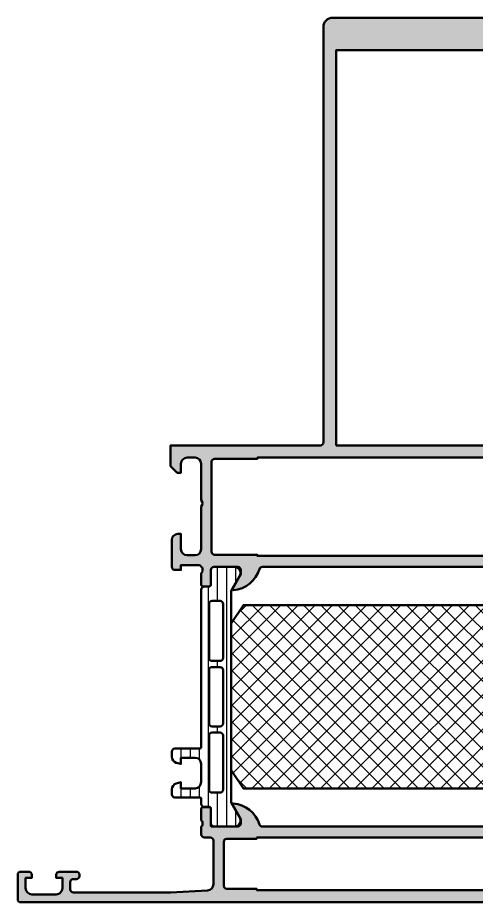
# Model space of a CAD drawing. Extents: x 0 to 150, y 0 to 145.
# Drawn here: x 0 to 75, y 0 to 144.8 of the extents above; entities that cross this region are included whole.
import ezdxf

# ---------------------------------------------------------------- set-up
doc = ezdxf.new("R2010")
doc.units = 0
for name, color, linetype, lineweight in [('0S-Alu contour', 7, 'Continuous', 50), ('0S-Alu hatch', 252, 'Continuous', 25), ('0S-Plastic contour', 254, 'Continuous', 50), ('0S-Plastic hatch', 253, 'Continuous', 25), ('0S-PT contour', 91, 'Continuous', 50), ('0S-PT hatch', 103, 'Continuous', 25)]:
    doc.layers.add(name, color=color, linetype=linetype, lineweight=lineweight)

# ---------------------------------------------------------------- blocks, each defined once
blk = doc.blocks.new('345260__BC682493_0F5B_4F40_884E_ADA8DBB202E9_')
at = {"layer": '0S-Alu hatch'}
h = blk.add_hatch(color=256, dxfattribs=at)
edge = h.paths.add_edge_path()
edge.add_arc((30.50000000000001, 11.09999656677247), 0.5000000000000054, 180, 270.0000000000004)
edge.add_line((30.50000000000001, 10.59999656677246), (31.5, 10.59999656677246))
edge.add_ellipse((31.5, 10.09999656677246), major_axis=(-0.5000000000000018, 0), ratio=1, start_angle=180, end_angle=270, ccw=False)
edge.add_line((32, 10.09999656677246), (32, 2.954661745363364))
edge.add_ellipse((30.99999999999999, 2.954661745363375), major_axis=(-1.00000000000001, 0), ratio=1, start_angle=93.36639926529409, end_angle=180, ccw=False)
edge.add_line((31.05872095220099, 1.956387309262446), (24.99999999999999, 1.599998474121093))
edge.add_line((24.99999999999999, 1.599998474121093), (9.100006103515621, 1.599998474121093))
edge.add_ellipse((9.100002404377799, 2.099994774983267), major_axis=(-0.4999963008758578, 0), ratio=1, start_angle=-0.00042389324170244436, end_angle=90.00042389310619, ccw=False)
edge.add_line((8.600006103515625, 2.099998474122271), (8.600006103515623, 3.300003051757808))
edge.add_ellipse((9.100008844383234, 3.300000310890201), major_axis=(-0.5000027408751234, 0), ratio=1, start_angle=270.00031407857114, end_angle=359.99968592151924, ccw=False)
edge.add_line((9.100006103515621, 3.800003051757812), (9.600006103515623, 3.800003051757812))
edge.add_arc((9.600024088759087, 4.299985066514348), 0.4999820150800172, 269.9979389687766, 360.0020610313332)
edge.add_line((10.10000610351562, 4.300003051758769), (10.10000610351562, 4.5))
edge.add_arc((9.600014835948446, 4.500008732432823), 0.4999912676434319, 359.9989993193744, 450.0010006805681)
edge.add_line((9.600006103515621, 4.999999999999999), (6.800003051757814, 5))
edge.add_arc((6.800017907888051, 4.49998514386976), 0.5000148563509379, 90.00170233654418, 179.9982976635549)
edge.add_line((6.300003051757811, 4.499999999999132), (6.300003051757812, 4))
edge.add_line((6.300003051757812, 4), (7.300003051757812, 4))
edge.add_line((7.300003051757812, 4), (7.300003051757811, 2.299999952316284))
edge.add_ellipse((6.3000168116401, 2.299986192527539), major_axis=(-0.9999862402123785, 0), ratio=1, start_angle=90.00008588221368, end_angle=180.0007883886573, ccw=False)
edge.add_line((6.300018310546873, 1.299999952316284), (2.300003051757813, 1.299999952316284))
edge.add_ellipse((2.300009098329627, 2.300005998888098), major_axis=(-1.000006046590094, 0), ratio=1, start_angle=0.0003464417364966721, end_angle=89.9996535590493, ccw=False)
edge.add_line((1.300003051757812, 2.299999952302569), (1.300003051757812, 3.999999999999998))
edge.add_line((1.300003051757812, 3.999999999999998), (2.300003051757812, 4))
edge.add_line((2.300003051757812, 4), (2.300003051757812, 4.5))
edge.add_arc((1.800011784190629, 4.500008732432816), 0.4999912676434399, 359.9989993193744, 450.0010006805672)
edge.add_line((1.800003051757812, 5), (0.5, 5))
edge.add_arc((0.4999963606433601, 4.50000363935664), 0.499996360656605, 89.99958295741324, 180.0004170428646)
edge.add_line((1e-16, 4.499999999997575), (0, 0.5))
edge.add_arc((0.4999963516133644, 0.4999963516133651), 0.4999963516266752, 179.9995819228153, 270.0004180773631)
edge.add_line((0.5, 7e-16), (149.5000305175781, 7e-16))
edge.add_arc((149.5000341659647, 0.499996351613355), 0.4999963516266727, 269.9995819226366, 360.0004180771847)
edge.add_line((150.0000305175781, 0.4999999999984332), (150.0000305175781, 4.5))
edge.add_arc((149.5000341569347, 4.500003639356634), 0.4999963606566104, 359.9995829571354, 450.0004170425861)
edge.add_line((149.5000305175781, 5), (148.2000122070312, 5))
edge.add_arc((148.200018734237, 4.500008731549657), 0.4999912684929343, 90.00074797574229, 180.0010005793681)
edge.add_line((147.7000274658203, 4.499999999999938), (147.7000274658203, 4))
edge.add_line((147.7000274658203, 4), (148.7000274658203, 4))
edge.add_line((148.7000274658203, 4), (148.7000274658203, 2.299999952316245))
edge.add_ellipse((147.7000214192486, 2.300005998888023), major_axis=(-1.000006046590021, 0), ratio=1, start_angle=90.0003464409449, end_angle=179.9996535603676, ccw=False)
edge.add_line((147.7000274658203, 1.299999952316284), (143.7000122070312, 1.299999952316284))
edge.add_ellipse((143.700013705938, 2.299986192527538), major_axis=(-0.9999862402123779, 0), ratio=1, start_angle=-0.0007883886572130905, end_angle=89.99991411778569, ccw=False)
edge.add_line((142.7000274658203, 2.299999952316054), (142.7000274658203, 4))
edge.add_line((142.7000274658203, 4), (143.7000274658203, 4))
edge.add_line((143.7000274658203, 4), (143.7000274658203, 4.5))
edge.add_arc((143.2000126096901, 4.499985143869764), 0.5000148563509335, 0.0017023368733013, 89.998297663456)
edge.add_line((143.2000274658203, 5), (140.4000091552734, 5))
edge.add_arc((140.4000156824792, 4.500008731549717), 0.4999912684929059, 90.00074797574553, 180.0010005793681)
edge.add_line((139.9000244140625, 4.499999999999999), (139.9000244140625, 4.30000305175788))
edge.add_arc((140.4000064288191, 4.299985066514418), 0.4999820150800869, 179.9979389686669, 270.0020610312099)
edge.add_line((140.4000244140624, 3.800003051757812), (140.9000244140625, 3.800003051757812))
edge.add_ellipse((140.9000216731949, 3.300000310890257), major_axis=(-0.5000027408750675, 0), ratio=1, start_angle=180.0003140784808, end_angle=269.99968592143193, ccw=False)
edge.add_line((141.4000244140625, 3.300003051757057), (141.4000244140625, 2.099998474121075))
edge.add_ellipse((140.9000281132003, 2.099994774983274), major_axis=(-0.499996300875877, 0), ratio=1, start_angle=89.9995761068891, end_angle=180.0004238932416, ccw=False)
edge.add_line((140.9000244140624, 1.599998474121093), (125.0000305175781, 1.599998474121093))
edge.add_line((125.0000305175781, 1.599998474121093), (118.9413095653771, 1.956387309262446))
edge.add_ellipse((119.0000305175781, 2.954661745363343), major_axis=(-0.9999999999999758, 0), ratio=1, start_angle=0, end_angle=86.6336007347079, ccw=False)
edge.add_line((118.0000305175781, 2.95466174536336), (118.0000305175781, 10.09999656677246))
edge.add_ellipse((118.5000305175781, 10.09999656677247), major_axis=(-0.5, 0), ratio=1, start_angle=270, end_angle=360, ccw=False)
edge.add_line((118.5000305175781, 10.59999656677246), (119.5000305175781, 10.59999656677246))
edge.add_arc((119.5000305175781, 11.09999656677248), 0.5000000000000228, 270.0000000000017, 360.5429916968597)
edge.add_line((120.0000080643975, 11.10473499230333), (120, 12.40000000000004))
edge.add_ellipse((120.078836446543, 12.66752059199314), major_axis=(-0.2788950563274194, 0), ratio=1, start_angle=-1.1645893741015811, end_angle=73.58012358050547, ccw=False)
edge.add_line((119.799999, 12.67318899999154), (119.799999, 13.12678299999152))
edge.add_ellipse((120.0788670956432, 13.13244365946855), major_axis=(-0.2789255417372139, 0), ratio=1, start_angle=-73.57540544464439, end_angle=1.1628700728812191, ccw=False)
edge.add_line((120, 13.39998699999155), (120, 15.27999800000004))
edge.add_arc((119.7, 15.27999800000002), 0.3000000000000327, 0, 90.00000000000273)
edge.add_line((119.7, 15.57999800000005), (118.7200256809572, 15.57999800000006))
edge.add_arc((118.7200256809572, 15.27999800000007), 0.2999999999999829, 90, 180)
edge.add_line((118.4200256809572, 15.27999800000007), (118.4200256809572, 12.52000000000006))
edge.add_ellipse((118.3000256809572, 12.52000000000005), major_axis=(-0.1200000000000472, 0), ratio=1, start_angle=89.99999999998653, end_angle=180, ccw=False)
edge.add_line((118.3000256809572, 12.4), (114, 12.4))
edge.add_ellipse((114, 12.89999999999999), major_axis=(-0.4999999999999894, 0), ratio=1, start_angle=0, end_angle=90, ccw=False)
edge.add_line((113.5, 12.89999999999999), (113.5, 13.59999999999997))
edge.add_line((113.5, 13.59999999999997), (114.8814954576224, 15.99282032302754))
edge.add_arc((114.7618802153517, 16.0618802153517), 0.1381197846483082, 329.9999999999947, 455.6225775507889)
edge.add_arc((115.2382232411737, 11.22339113815209), 5.000000000000108, 95.62257755079219, 162.2515836439287)
edge.add_ellipse((109.9999999999999, 12.89999999999991), major_axis=(-0.499999999999919, 0), ratio=1, start_angle=90.00000000001143, end_angle=162.2515836439399, ccw=False)
edge.add_line((110, 12.4), (40.00000000000001, 12.4))
edge.add_ellipse((40.00000000000002, 12.89999999999998), major_axis=(-0.4999999999999787, 0), ratio=1, start_angle=17.74841635607021, end_angle=89.9999999999992, ccw=False)
edge.add_arc((34.76177675882622, 11.22339113815215), 5.000000000000032, 17.74841635607026, 84.37742244920673)
edge.add_arc((35.23811978464829, 16.0618802153517), 0.1381197846482903, 84.37742244920443, 210.0000000000005)
edge.add_line((35.11850454237764, 15.99282032302756), (36.50000000000002, 13.59999999999998))
edge.add_line((36.50000000000002, 13.59999999999998), (36.5, 12.89999999999999))
edge.add_ellipse((36.00000000000001, 12.89999999999998), major_axis=(-0.4999999999999858, 0), ratio=1, start_angle=89.9999999999983, end_angle=180, ccw=False)
edge.add_line((36, 12.4), (31.69997431904277, 12.4))
edge.add_ellipse((31.69997431904278, 12.52), major_axis=(-0.1200000000000027, 0), ratio=1, start_angle=0, end_angle=89.9999999999967, ccw=False)
edge.add_line((31.57997431904278, 12.52), (31.57997431904279, 15.27999799999999))
edge.add_arc((31.27997431904278, 15.27999799999999), 0.300000000000006, 0, 90.00000000000067)
edge.add_line((31.27997431904278, 15.57999799999999), (30.3, 15.579998))
edge.add_arc((30.3, 15.27999799999999), 0.3000000000000043, 90, 180)
edge.add_line((30, 15.27999799999999), (30, 13.39998699999148))
edge.add_ellipse((29.92113290435683, 13.13244365946854), major_axis=(-0.2789255417371494, 0), ratio=1, start_angle=178.8371299271117, end_angle=253.575405444645, ccw=False)
edge.add_line((30.20000099999999, 13.12678299999147), (30.20000099999999, 12.67318899999147))
edge.add_ellipse((29.92116355345696, 12.6675205919931), major_axis=(-0.2788950563274236, 0), ratio=1, start_angle=106.4198764194928, end_angle=181.1645893740976, ccw=False)
edge.add_line((30, 12.39999999999999), (30, 11.09999656677247))
edge = h.paths.add_edge_path()
edge.add_line((33.70003128051757, 2.699993848800659), (33.70003128051757, 9.899996757507324))
edge.add_ellipse((34.20003128051757, 9.899996757507324), major_axis=(-0.5, 0), ratio=1, start_angle=270, end_angle=360, ccw=False)
edge.add_line((34.20003128051757, 10.39999675750732), (39.10003280639647, 10.39999675750732))
edge.add_line((39.10003280639647, 10.39999675750732), (39.10003280639647, 10.59999370574951))
edge.add_line((39.10003280639647, 10.59999370574951), (110.8999938964843, 10.59999370574951))
edge.add_line((110.8999938964843, 10.59999370574951), (110.8999938964843, 10.39999675750732))
edge.add_line((110.8999938964843, 10.39999675750732), (115.7999954223632, 10.39999675750732))
edge.add_ellipse((115.7999954223632, 9.899996757507335), major_axis=(-0.4999999999999858, 0), ratio=1, start_angle=180, end_angle=270, ccw=False)
edge.add_line((116.2999954223632, 9.899996757507335), (116.2999954223633, 2.699993848800673))
edge.add_ellipse((115.7999954223632, 2.699993848800673), major_axis=(-0.5000000000000142, 0), ratio=1, start_angle=90, end_angle=180, ccw=False)
edge.add_line((115.7999954223632, 2.199993848800659), (110.8999938964843, 2.199993848800659))
edge.add_line((110.8999938964843, 2.199993848800659), (110.8999938964843, 1.99999701976776))
edge.add_line((110.8999938964843, 1.99999701976776), (39.10003280639648, 1.99999701976776))
edge.add_line((39.10003280639648, 1.99999701976776), (39.10003280639648, 2.199993848800659))
edge.add_line((39.10003280639648, 2.199993848800659), (34.20003128051757, 2.199993848800659))
edge.add_ellipse((34.20003128051757, 2.699993848800659), major_axis=(-0.5, 0), ratio=1, start_angle=0, end_angle=90, ccw=False)
at = {"layer": '0S-Alu contour', "color": 7}
for points in [[(35.11850454237764, 15.99282032302756), (36.50000000000002, 13.59999999999998), (36.5, 12.89999999999999)], [(113.5, 12.89999999999999), (113.5, 13.59999999999997), (114.8814954576224, 15.99282032302754)], [(30, 15.27999799999999), (30, 13.39998699999148)], [(31.27997431904278, 15.57999799999999), (30.3, 15.579998)], [(31.57997431904278, 12.52), (31.57997431904279, 15.27999799999999)], [(118.4200256809572, 15.27999800000007), (118.4200256809572, 12.52000000000006)], [(119.7, 15.57999800000005), (118.7200256809572, 15.57999800000006)], [(120, 13.39998699999155), (120, 15.27999800000004)], [(30.20000099999999, 13.12678299999147), (30.20000099999999, 12.67318899999147)], [(119.799999, 12.67318899999154), (119.799999, 13.12678299999152)], [(30, 12.39999999999999), (30, 11.09999656677247)], [(36, 12.4), (31.69997431904277, 12.4)], [(110, 12.4), (40.00000000000001, 12.4)], [(118.3000256809572, 12.4), (114, 12.4)], [(120.0000080643975, 11.10473499230333), (120, 12.40000000000004)], [(30.50000000000001, 10.59999656677246), (31.5, 10.59999656677246)], [(34.20003128051757, 10.39999675750732), (39.10003280639647, 10.39999675750732), (39.10003280639647, 10.59999370574951), (110.8999938964843, 10.59999370574951), (110.8999938964843, 10.39999675750732), (115.7999954223632, 10.39999675750732)], [(118.5000305175781, 10.59999656677246), (119.5000305175781, 10.59999656677246)], [(32, 10.09999656677246), (32, 2.954661745363364)], [(33.70003128051757, 2.699993848800659), (33.70003128051757, 9.899996757507324)], [(116.2999954223632, 9.899996757507335), (116.2999954223633, 2.699993848800673)], [(118.0000305175781, 2.95466174536336), (118.0000305175781, 10.09999656677246)], [(1e-16, 4.499999999997575), (0, 0.5)], [(1.800003051757812, 5), (0.5, 5)], [(1.300003051757812, 2.299999952302569), (1.300003051757812, 3.999999999999998), (2.300003051757812, 4), (2.300003051757812, 4.5)], [(6.300003051757811, 4.499999999999132), (6.300003051757812, 4), (7.300003051757812, 4), (7.300003051757811, 2.299999952316284)], [(9.600006103515621, 4.999999999999999), (6.800003051757814, 5)], [(10.10000610351562, 4.300003051758769), (10.10000610351562, 4.5)], [(139.9000244140625, 4.499999999999999), (139.9000244140625, 4.30000305175788)], [(143.2000274658203, 5), (140.4000091552734, 5)], [(142.7000274658203, 2.299999952316054), (142.7000274658203, 4), (143.7000274658203, 4), (143.7000274658203, 4.5)], [(147.7000274658203, 4.499999999999938), (147.7000274658203, 4), (148.7000274658203, 4), (148.7000274658203, 2.299999952316245)], [(149.5000305175781, 5), (148.2000122070312, 5)], [(150.0000305175781, 0.4999999999984332), (150.0000305175781, 4.5)], [(8.600006103515625, 2.099998474122271), (8.600006103515623, 3.300003051757808)], [(9.100006103515621, 3.800003051757812), (9.600006103515623, 3.800003051757812)], [(140.4000244140624, 3.800003051757812), (140.9000244140625, 3.800003051757812)], [(141.4000244140625, 3.300003051757057), (141.4000244140625, 2.099998474121075)], [(31.05872095220099, 1.956387309262446), (24.99999999999999, 1.599998474121093), (9.100006103515621, 1.599998474121093)], [(115.7999954223632, 2.199993848800659), (110.8999938964843, 2.199993848800659), (110.8999938964843, 1.99999701976776), (39.10003280639648, 1.99999701976776), (39.10003280639648, 2.199993848800659), (34.20003128051757, 2.199993848800659)], [(140.9000244140624, 1.599998474121093), (125.0000305175781, 1.599998474121093), (118.9413095653771, 1.956387309262446)], [(0.5, 7e-16), (149.5000305175781, 7e-16)], [(6.300018310546873, 1.299999952316284), (2.300003051757813, 1.299999952316284)], [(147.7000274658203, 1.299999952316284), (143.7000122070312, 1.299999952316284)]]:
    blk.add_lwpolyline(points, dxfattribs=at)
for centre, radius, start, end in [((35.23811978464829, 16.0618802153517), 0.1381197846482903, 84.37742244920443, 210.0000000000005), ((34.76177675882622, 11.22339113815215), 5.000000000000032, 17.74841635607026, 84.37742244920673), ((115.2382232411737, 11.22339113815209), 5.000000000000108, 95.62257755079219, 162.2515836439287), ((114.7618802153517, 16.0618802153517), 0.1381197846483082, 329.9999999999947, 95.62257755078898), ((30.3, 15.27999799999999), 0.3000000000000043, 90, 180), ((31.27997431904278, 15.27999799999999), 0.300000000000006, 0, 90.00000000000067), ((118.7200256809572, 15.27999800000007), 0.2999999999999829, 90, 180), ((119.7, 15.27999800000002), 0.3000000000000327, 0, 90.00000000000273), ((30.50000000000001, 11.09999656677247), 0.5000000000000054, 180, 270.0000000000004), ((119.5000305175781, 11.09999656677248), 0.5000000000000228, 270.0000000000017, 0.5429916968597347), ((0.4999963606433601, 4.50000363935664), 0.499996360656605, 89.99958295741324, 180.0004170428646), ((1.800011784190629, 4.500008732432816), 0.4999912676434399, 359.9989993193744, 90.00100068056722), ((6.800017907888051, 4.49998514386976), 0.5000148563509379, 90.00170233654418, 179.9982976635549), ((9.600014835948446, 4.500008732432823), 0.4999912676434319, 359.9989993193744, 90.00100068056815), ((140.4000156824792, 4.500008731549717), 0.4999912684929059, 90.00074797574553, 180.0010005793681), ((143.2000126096901, 4.499985143869764), 0.5000148563509335, 0.0017023368733013, 89.998297663456), ((148.200018734237, 4.500008731549657), 0.4999912684929343, 90.00074797574229, 180.0010005793681), ((149.5000341569347, 4.500003639356634), 0.4999963606566104, 359.9995829571354, 90.00041704258616), ((9.600024088759087, 4.299985066514348), 0.4999820150800172, 269.9979389687766, 0.0020610313331161), ((140.4000064288191, 4.299985066514418), 0.4999820150800869, 179.9979389686669, 270.0020610312099), ((0.4999963516133644, 0.4999963516133651), 0.4999963516266752, 179.9995819228153, 270.0004180773631), ((149.5000341659647, 0.499996351613355), 0.4999963516266727, 269.9995819226366, 0.0004180771846535)]:
    blk.add_arc(centre, radius, start, end, dxfattribs=at)
at = {"layer": '0S-Alu contour', "color": 7, "extrusion": (0, 0, -1)}
for centre, radius, start, end in [((-29.92113290435683, 13.13244365946854), 0.2789255417371494, 106.424594555355, 181.1628700728884), ((-120.0788670956432, 13.13244365946855), 0.2789255417372139, 358.8371299271188, 73.57540544464445), ((-29.92116355345696, 12.6675205919931), 0.2788950563274236, 178.8354106259024, 253.5801235805072), ((-31.69997431904278, 12.52), 0.1200000000000028, 270.0000000000033, 0), ((-36.00000000000001, 12.89999999999998), 0.4999999999999858, 180, 270.0000000000017), ((-40.00000000000002, 12.89999999999998), 0.4999999999999787, 270.0000000000008, 342.2515836439298), ((-109.9999999999999, 12.89999999999991), 0.499999999999919, 197.7484163560602, 269.9999999999886), ((-114, 12.89999999999999), 0.4999999999999894, 270, 0), ((-118.3000256809572, 12.52000000000005), 0.1200000000000472, 180, 270.0000000000135), ((-120.078836446543, 12.66752059199314), 0.2788950563274194, 286.4198764194946, 1.164589374101618), ((-31.5, 10.09999656677246), 0.5000000000000018, 90, 180), ((-34.20003128051757, 9.899996757507324), 0.5, 0, 90), ((-115.7999954223632, 9.899996757507335), 0.4999999999999858, 90, 180), ((-118.5000305175781, 10.09999656677247), 0.5, 0, 90), ((-9.100008844383234, 3.300000310890201), 0.5000027408751234, 0.0003140784807261, 89.99968592142883), ((-30.99999999999999, 2.954661745363375), 1.00000000000001, 180, 266.6336007347059), ((-119.0000305175781, 2.954661745363343), 0.9999999999999758, 273.3663992652921, 0), ((-140.9000216731949, 3.300000310890257), 0.5000027408750675, 90.0003140785681, 179.9996859215192), ((-2.300009098329627, 2.300005998888098), 1.000006046590094, 270.0003464409507, 359.9996535582635), ((-6.3000168116401, 2.299986192527539), 0.9999862402123785, 179.9992116113427, 269.9999141177863), ((-9.100002404377799, 2.099994774983267), 0.4999963008758578, 269.9995761068938, 0.0004238932416296), ((-34.20003128051757, 2.699993848800659), 0.5, 270, 0), ((-115.7999954223632, 2.699993848800673), 0.5000000000000142, 180, 270), ((-140.9000281132003, 2.099994774983274), 0.499996300875877, 179.9995761067584, 270.0004238931109), ((-143.700013705938, 2.299986192527538), 0.9999862402123779, 270.0000858822143, 0.0007883886572085), ((-147.7000214192486, 2.300005998888023), 1.000006046590021, 180.0003464396325, 269.9996535590551)]:
    blk.add_arc(centre, radius, start, end, dxfattribs=at)
blk = doc.blocks.new('374760__6D0C3326_1A58_4085_BF7E_EEC12C87128C_')
at = {"layer": '0S-PT hatch'}
h = blk.add_hatch(dxfattribs=at)
h.set_pattern_fill('ANSI37', color=256, scale=0.625, angle=90, style=0)
h.set_pattern_definition([(135, (0, 0), (-1.403165018917055, -1.403165018917055), []), (225, (0, 0), (1.403165018917055, -1.403165018917055), [])])
edge = h.paths.add_edge_path()
edge.add_ellipse((112.4032357079658, 47.15119923912909), major_axis=(-1.500000000000028, 0), ratio=1, start_angle=180, end_angle=269.9999999999984, ccw=False)
edge.add_line((113.9032357079659, 47.15119923912909), (113.9032357079659, 20.15119923912912))
edge.add_ellipse((112.4032357079658, 20.15119923912921), major_axis=(-1.500000000000056, 0), ratio=1, start_angle=90.00000000000159, end_angle=180, ccw=False)
edge.add_line((112.4032357079659, 18.65119923912915), (36.90323570796591, 18.6511992391291))
edge.add_line((36.90323570796591, 18.6511992391291), (34.9032357079659, 21.65119923912911))
edge.add_line((34.9032357079659, 21.65119923912911), (34.9032357079659, 45.6511992391291))
edge.add_line((34.9032357079659, 45.6511992391291), (36.90323570796591, 48.6511992391291))
edge.add_line((36.90323570796591, 48.6511992391291), (112.4032357079659, 48.65119923912912))
at = {"layer": '0S-PT contour', "color": 7}
for points in [[(112.4032357079659, 18.65119923912915), (36.90323570796591, 18.6511992391291), (34.9032357079659, 21.65119923912911), (34.9032357079659, 45.6511992391291), (36.90323570796591, 48.6511992391291), (112.4032357079659, 48.65119923912912)], [(113.9032357079659, 47.15119923912909), (113.9032357079659, 20.15119923912912)]]:
    blk.add_lwpolyline(points, dxfattribs=at)
at = {"layer": '0S-PT contour', "color": 7, "extrusion": (0, 0, -1)}
for centre, radius, start, end in [((-112.4032357079658, 47.15119923912909), 1.500000000000028, 90.0000000000016, 180), ((-112.4032357079658, 20.15119923912921), 1.500000000000056, 180, 269.9999999999984)]:
    blk.add_arc(centre, radius, start, end, dxfattribs=at)
blk = doc.blocks.new('284027__CBBB3655_298F_4690_9C43_2FB9F2D58CD7___9B111218_FCA1_426E_BE69_40763A437CFC_')
at = {"layer": '0S-Plastic hatch'}
h = blk.add_hatch(dxfattribs=at)
h.set_pattern_fill('ANSI31', color=256, scale=0.4680000000000001, angle=45, style=0)
h.set_pattern_definition([(90, (0, 0), (-1.4859, 0), [])])
edge = h.paths.add_edge_path()
edge.add_line((30.00000000001336, 51.19262339779812), (29.99997707845535, 25.35125658824593))
edge.add_ellipse((29.79583821283332, 25.35537538708529), major_axis=(-0.2041804127758874, 0), ratio=1, start_angle=90.48506106572148, end_angle=178.8441310561804, ccw=False)
edge.add_line((29.7975667657286, 25.15120229124204), (25.69756676574031, 25.15120229124204))
edge.add_arc((25.69756676574031, 24.65120229124209), 0.4999999999999467, 90, 180)
edge.add_line((25.19756676574036, 24.65120229124209), (25.19756676574037, 23.82045306785442))
edge.add_arc((26.19756676574044, 23.82045306785444), 1.000000000000066, 180, 254.9999999989172)
edge.add_line((25.93874772061965, 22.8545272415702), (26.69756676574031, 22.65120229124203))
edge.add_line((26.69756676574031, 22.65120229124203), (26.69756676574031, 23.65120229124203))
edge.add_line((26.69756676574031, 23.65120229124203), (28.99756676572872, 23.65120229124203))
edge.add_ellipse((28.99585773188765, 22.64707631856444), major_axis=(-1.004127427074065, 0), ratio=1, start_angle=180.229859678484, end_angle=269.90248202491557, ccw=False)
edge.add_line((29.99997707845535, 22.65110467441155), (29.99997707845535, 19.65122632026789))
edge.add_ellipse((28.99585752000746, 19.65532877544366), major_axis=(-1.00412793895801, 0), ratio=1, start_angle=90.09753001532039, end_angle=179.7659122786875, ccw=False)
edge.add_line((28.99756676572866, 18.65120229124203), (26.69756676574031, 18.65120229124202))
edge.add_line((26.69756676574031, 18.65120229124202), (26.69756676574019, 19.65120229124197))
edge.add_line((26.69756676574019, 19.65120229124197), (25.93874772061963, 19.44787734088372))
edge.add_arc((26.19756676574022, 18.48195151460006), 0.9999999999994578, 105.0000000010805, 180)
edge.add_line((25.19756676574077, 18.48195151460006), (25.19756676574031, 17.65120229124202))
edge.add_arc((25.69756676574031, 17.65120229124203), 0.5000000000000027, 180, 270.0000000000004)
edge.add_line((25.69756676574032, 17.15120229124202), (29.79756676572868, 17.15120229124202))
edge.add_ellipse((29.79756676572868, 16.95120229124204), major_axis=(-0.1999999999999851, 0), ratio=1, start_angle=180, end_angle=270.000000000001, ccw=False)
edge.add_line((29.99756676572867, 16.95120229124204), (29.99888731071861, 16.11013004611416))
edge.add_arc((30.49888463138438, 16.11010925691145), 0.4999973210979717, 179.9976177199981, 269.9982316841403)
edge.add_line((30.49886920000008, 15.61011193605161), (31.30920053281498, 15.6100833096334))
edge.add_ellipse((31.30918966658067, 15.3100833098302), major_axis=(-0.2999999999999934, 0), ratio=1, start_angle=179.9979247021016, end_angle=269.9979247021146, ccw=False)
edge.add_line((31.60918966638387, 15.31007244359581), (31.60877078617108, 12.91007407425738))
edge.add_arc((32.10876676318608, 12.91005332438748), 0.4999959774455613, 179.9976222209284, 269.9982271833)
edge.add_line((32.10875129256633, 12.41005734718126), (35.58529278837217, 12.40993069971715))
edge.add_arc((35.44301799145796, 13.39975392839358), 0.9999960709244808, 278.1795327540131, 392.724940801954)
edge.add_line((36.28429022211674, 13.94035838248806), (34.96590322432969, 16.22406298374316))
edge.add_ellipse((35.39892499597044, 16.47404727381995), major_axis=(-0.5000000000000883, 0), ratio=1, start_angle=-0.002015393048509395, end_angle=29.997921301458007, ccw=False)
edge.add_line((34.89892499627968, 16.47406486144214), (34.90001130871075, 50.82833361704116))
edge.add_ellipse((35.40001130836357, 50.82831498388197), major_axis=(-0.5000000000000164, 0), ratio=1, start_angle=329.99792810276983, end_angle=359.9978647972848, ccw=False)
edge.add_line((34.96700764711156, 51.07833064207635), (36.28556007656797, 53.36193973132572))
edge.add_arc((35.44432701034772, 53.90260512707625), 0.99999607092448, 327.2709086022734, 441.8163166502147)
edge.add_line((35.58667351122949, 54.89241804654695), (32.11013201542367, 54.89254469401103))
edge.add_arc((32.11011126555376, 54.39254871699601), 0.499995977445583, 89.9976222209271, 179.9982271832751)
edge.add_line((31.61011528834752, 54.39256418761599), (31.61036030892834, 51.99256579423029))
edge.add_ellipse((31.31036030912512, 51.99257666046461), major_axis=(-0.3000000000000041, 0), ratio=1, start_angle=89.99792470211662, end_angle=179.9979247021016, ccw=False)
edge.add_line((31.31034944289082, 51.6925766606614), (30.50001811007589, 51.6926052870796))
edge.add_arc((30.49999732087321, 51.19260796641381), 0.4999973210979748, 89.99761772008878, 179.9982316841069)
edge = h.paths.add_edge_path()
edge.add_line((31.29944869858703, 40.00119604588334), (31.29944869858704, 48.8511899423676))
edge.add_ellipse((31.79944870067467, 48.85118994054948), major_axis=(-0.5000000020876287, 0), ratio=1, start_angle=269.9981008973825, end_angle=360, ccw=False)
edge.add_line((31.79946527347149, 49.35118994236245), (33.09945937973939, 49.35118994236245))
edge.add_ellipse((33.09946301909601, 48.85119358171909), major_axis=(-0.4999963606566095, 0), ratio=1, start_angle=179.9995829571355, end_angle=270.00041704258535, ccw=False)
edge.add_line((33.59945937973938, 48.85118994236002), (33.59945937973938, 40.00119604588046))
edge.add_ellipse((33.09946301909612, 40.00119240652139), major_axis=(-0.4999963606565073, 0), ratio=1, start_angle=89.99958295740407, end_angle=180.0004170428646, ccw=False)
edge.add_line((33.0994593797394, 39.50119604587814), (31.79946527342666, 39.50119604587815))
edge.add_ellipse((31.79944870074434, 40.0011960477608), major_axis=(-0.5000000021573054, 0), ratio=1, start_angle=0, end_angle=90.00189908949642, ccw=False)
edge = h.paths.add_edge_path()
edge.add_line((31.29944869859742, 29.30118994306612), (31.2994486985974, 38.00119604658181))
edge.add_ellipse((31.79944869859741, 38.00119604657659), major_axis=(-0.5000000000000071, 0), ratio=1, start_angle=269.99999999880635, end_angle=360, ccw=False)
edge.add_line((31.79944869860783, 38.5011960465766), (33.09945937976016, 38.5011960465766))
edge.add_ellipse((33.09945937974975, 38.00119604657658), major_axis=(-0.5000000000000134, 0), ratio=1, start_angle=180, end_angle=269.999999998808, ccw=False)
edge.add_line((33.59945937974977, 38.00119604657658), (33.59945937974976, 29.30118994306092))
edge.add_ellipse((33.09945937974977, 29.30118994306092), major_axis=(-0.4999999999999929, 0), ratio=1, start_angle=90.0000000000008, end_angle=180, ccw=False)
edge.add_line((33.09945937974978, 28.80118994306092), (31.79944869859742, 28.80118994306092))
edge.add_ellipse((31.79944869859742, 29.30118994306092), major_axis=(-0.4999999999999983, 0), ratio=1, start_angle=0, end_angle=90, ccw=False)
edge = h.paths.add_edge_path()
edge.add_line((31.29944869859742, 18.45118078779272), (31.29944869859742, 27.30118994306606))
edge.add_ellipse((31.79944870068504, 27.30118994124796), major_axis=(-0.5000000020876199, 0), ratio=1, start_angle=269.9981008973846, end_angle=360, ccw=False)
edge.add_line((31.79946527348184, 27.80118994306091), (33.09945937974976, 27.80118994306091))
edge.add_ellipse((33.09946301910644, 27.30119358241759), major_axis=(-0.4999963606565686, 0), ratio=1, start_angle=179.9995829571355, end_angle=270.00041704259104, ccw=False)
edge.add_line((33.59945937974976, 27.30118994305853), (33.59945937974976, 18.45121130536565))
edge.add_ellipse((33.09944412096071, 18.45121130536565), major_axis=(-0.5000152587890554, 0), ratio=1, start_angle=89.9999999999992, end_angle=180, ccw=False)
edge.add_line((33.0994441209607, 17.9511960465766), (31.79943343980836, 17.95119604657659))
edge.add_ellipse((31.79943343980835, 18.45118078778752), major_axis=(-0.4999847412109291, 0), ratio=1, start_angle=0, end_angle=90.0000000000004, ccw=False)
at = {"layer": '0S-Alu contour', "color": 7}
for points in [[(31.79946527347149, 49.35118994236245), (33.09945937973939, 49.35118994236245)], [(31.29944869858703, 40.00119604588334), (31.29944869858704, 48.8511899423676)], [(33.59945937973938, 48.85118994236002), (33.59945937973938, 40.00119604588046)], [(33.0994593797394, 39.50119604587814), (31.79946527342666, 39.50119604587815)], [(31.29944869859742, 29.30118994306612), (31.2994486985974, 38.00119604658181)], [(31.79944869860783, 38.5011960465766), (33.09945937976016, 38.5011960465766)], [(33.59945937974977, 38.00119604657658), (33.59945937974976, 29.30118994306092)], [(33.09945937974978, 28.80118994306092), (31.79944869859742, 28.80118994306092)], [(31.79946527348184, 27.80118994306091), (33.09945937974976, 27.80118994306091)], [(31.29944869859742, 18.45118078779272), (31.29944869859742, 27.30118994306606)], [(33.59945937974976, 27.30118994305853), (33.59945937974976, 18.45121130536565)], [(33.0994441209607, 17.9511960465766), (31.79943343980836, 17.95119604657659)]]:
    blk.add_lwpolyline(points, dxfattribs=at)
at = {"layer": '0S-Alu contour', "color": 7, "extrusion": (0, 0, -1)}
for centre, radius, start, end in [((-31.79944870067467, 48.85118994054948), 0.5000000020876287, 0, 90.00189910261747), ((-33.09946301909601, 48.85119358171909), 0.4999963606566095, 89.99958295741467, 180.0004170428646), ((-31.79944870074434, 40.0011960477608), 0.5000000021573054, 269.9981009105036, 0), ((-33.09946301909612, 40.00119240652139), 0.4999963606565073, 179.9995829571354, 270.0004170425959), ((-31.79944869859741, 38.00119604657659), 0.5000000000000071, 0, 90.00000000119365), ((-33.09945937974975, 38.00119604657658), 0.5000000000000134, 90.00000000119202, 180), ((-31.79944869859742, 29.30118994306092), 0.4999999999999983, 270, 0), ((-33.09945937974977, 29.30118994306092), 0.4999999999999929, 180, 269.9999999999992), ((-31.79944870068504, 27.30118994124796), 0.5000000020876199, 0, 90.00189910261543), ((-33.09946301910644, 27.30119358241759), 0.4999963606565686, 89.99958295740896, 180.0004170428646), ((-31.79943343980835, 18.45118078778752), 0.4999847412109291, 269.9999999999996, 0), ((-33.09944412096071, 18.45121130536565), 0.5000152587890554, 180, 270.0000000000008)]:
    blk.add_arc(centre, radius, start, end, dxfattribs=at)
at = {"layer": '0S-Plastic contour', "color": 7}
for points in [[(31.61011528834752, 54.39256418761599), (31.61036030892834, 51.99256579423029)], [(35.58667351122949, 54.89241804654695), (32.11013201542367, 54.89254469401103)], [(34.96700764711156, 51.07833064207635), (36.28556007656797, 53.36193973132572)], [(30.00000000001336, 51.19262339779812), (29.99997707845535, 25.35125658824593)], [(31.31034944289082, 51.6925766606614), (30.50001811007589, 51.6926052870796)], [(34.89892499627968, 16.47406486144214), (34.90001130871075, 50.82833361704116)], [(25.19756676574036, 24.65120229124209), (25.19756676574037, 23.82045306785442)], [(29.7975667657286, 25.15120229124204), (25.69756676574031, 25.15120229124204)], [(25.93874772061965, 22.8545272415702), (26.69756676574031, 22.65120229124203), (26.69756676574031, 23.65120229124203), (28.99756676572872, 23.65120229124203)], [(29.99997707845535, 22.65110467441155), (29.99997707845535, 19.65122632026789)], [(28.99756676572866, 18.65120229124203), (26.69756676574031, 18.65120229124202), (26.69756676574019, 19.65120229124197), (25.93874772061963, 19.44787734088372)], [(25.19756676574077, 18.48195151460006), (25.19756676574031, 17.65120229124202)], [(25.69756676574032, 17.15120229124202), (29.79756676572868, 17.15120229124202)], [(29.99756676572867, 16.95120229124204), (29.99888731071861, 16.11013004611416)], [(36.28429022211674, 13.94035838248806), (34.96590322432969, 16.22406298374316)], [(30.49886920000008, 15.61011193605161), (31.30920053281498, 15.6100833096334)], [(31.60918966638387, 15.31007244359581), (31.60877078617108, 12.91007407425738)], [(32.10875129256633, 12.41005734718126), (35.58529278837217, 12.40993069971715)]]:
    blk.add_lwpolyline(points, dxfattribs=at)
for centre, radius, start, end in [((32.11011126555376, 54.39254871699601), 0.499995977445583, 89.9976222209271, 179.9982271832751), ((35.44432701034772, 53.90260512707625), 0.99999607092448, 327.2709086022734, 81.81631665021466), ((30.49999732087321, 51.19260796641381), 0.4999973210979748, 89.99761772008878, 179.9982316841069), ((25.69756676574031, 24.65120229124209), 0.4999999999999467, 90, 180), ((26.19756676574044, 23.82045306785444), 1.000000000000066, 180, 254.9999999989172), ((26.19756676574022, 18.48195151460006), 0.9999999999994578, 105.0000000010805, 180), ((25.69756676574031, 17.65120229124203), 0.5000000000000027, 180, 270.0000000000004), ((30.49888463138438, 16.11010925691145), 0.4999973210979717, 179.9976177199981, 269.9982316841403), ((35.44301799145796, 13.39975392839358), 0.9999960709244808, 278.1795327540131, 32.72494080195393), ((32.10876676318608, 12.91005332438748), 0.4999959774455613, 179.9976222209284, 269.9982271833)]:
    blk.add_arc(centre, radius, start, end, dxfattribs=at)
at = {"layer": '0S-Plastic contour', "color": 7, "extrusion": (0, 0, -1)}
for centre, radius, start, end in [((-31.31036030912512, 51.99257666046461), 0.3000000000000041, 180.0020752978985, 270.0020752978834), ((-35.40001130836357, 50.82831498388197), 0.5000000000000164, 0.0021352027151592, 30.00207189723015), ((-29.79583821283332, 25.35537538708529), 0.2041804127758874, 181.1558689438197, 269.5149389342785), ((-28.99585773188765, 22.64707631856444), 1.004127427074065, 90.09751797508441, 179.770140321516), ((-28.99585752000746, 19.65532877544366), 1.00412793895801, 180.2340877213126, 269.9024699846796), ((-29.79756676572868, 16.95120229124204), 0.1999999999999851, 89.99999999999898, 180), ((-35.39892499597044, 16.47404727381995), 0.5000000000000883, 330.002078698542, 0.0020153930485069), ((-31.30918966658067, 15.3100833098302), 0.2999999999999934, 90.00207529788545, 180.0020752978985)]:
    blk.add_arc(centre, radius, start, end, dxfattribs=at)
blk = doc.blocks.new('365840__E01D72F3_A47D_409B_88D0_48B272A072EA_')
at = {"layer": '0S-Alu hatch'}
h = blk.add_hatch(color=256, dxfattribs=at)
edge = h.paths.add_edge_path()
edge.add_line((50.00026702882195, 143.3001361227615), (50.00026702882206, 75.30004268338375))
edge.add_ellipse((49.50026702882201, 75.30004268338377), major_axis=(-0.500000000000057, 0), ratio=1, start_angle=90.00021265646438, end_angle=180, ccw=False)
edge.add_line((49.50026888459975, 74.80004268338716), (25.0000305175916, 74.8))
edge.add_line((25.0000305175916, 74.8), (25.0000305175916, 71.39999847412109))
edge.add_line((25.0000305175916, 71.39999847412109), (26.10000610352909, 70.3))
edge.add_line((26.10000610352909, 70.3), (26.70001220704472, 70.3))
edge.add_line((26.70001220704472, 70.3), (26.70001220704472, 71.80000381469726))
edge.add_ellipse((27.70005060094325, 71.79996542079874), major_axis=(-1.000038394635542, 0), ratio=1, start_angle=270.00219972388743, end_angle=359.99780027593476, ccw=False)
edge.add_line((27.70001220704472, 72.80000381469726), (29.0000305175916, 72.80000381469726))
edge.add_ellipse((28.99998494611818, 71.79995824322384), major_axis=(-1.000045572511753, 0), ratio=1, start_angle=180.0026109341762, end_angle=269.99738906589266, ccw=False)
edge.add_line((30.0000305175916, 71.80000381469847), (30.0000305175916, 65.8))
edge.add_ellipse((29.47490820662818, 65.3), major_axis=(-0.7250885749145113, 0), ratio=1, start_angle=136.4038464693329, end_angle=223.5961535306672, ccw=False)
edge.add_line((30.0000305175916, 64.8), (30.0000305175916, 57.80000000000001))
edge.add_ellipse((29.00000351607621, 57.80002700151539), major_axis=(-1.000027001879922, 0), ratio=1, start_angle=90.00154703110019, end_angle=179.9984529689852, ccw=False)
edge.add_line((29.0000305175916, 56.79999999999999), (27.70001220704473, 56.79999999999999))
edge.add_ellipse((27.70003203019256, 57.80001982314783), major_axis=(-1.000019823344312, 0), ratio=1, start_angle=0.0011357599706229848, end_angle=89.998864239807, ccw=False)
edge.add_line((26.70001220704472, 57.80000000000388), (26.70001220704472, 60.3))
edge.add_line((26.70001220704472, 60.3), (26.20001220704473, 60.3))
edge.add_arc((26.20004657261325, 59.29996563443147), 1.000034366159003, 90.00196893437248, 179.9980310656152)
edge.add_line((25.20001220704472, 59.30000000000021), (25.20001220704472, 54.89999084472657))
edge.add_arc((25.70001494791233, 54.89999358559416), 0.5000027408751163, 180.0003140784807, 269.9996859214307)
edge.add_line((25.70001220704473, 54.39999084472656), (26.70001220704472, 54.39999084472656))
edge.add_line((26.70001220704472, 54.39999084472656), (26.70019531251347, 55.19971923828125))
edge.add_line((26.70019531251347, 55.19971923828125), (29.68789546882922, 55.19971923828125))
edge.add_ellipse((29.68789546882922, 54.89971923828124), major_axis=(-0.3000000000000043, 0), ratio=1, start_angle=200.5122922983643, end_angle=270, ccw=False)
edge.add_line((29.96887457897612, 55.0048417366394), (30.00902396639698, 54.89752751440676))
edge.add_ellipse((29.91991800724388, 54.63213788751295), major_axis=(-0.2799491489885812, 0), ratio=1, start_angle=178.9085105401099, end_angle=251.4402532730179, ccw=False)
edge.add_line((30.19981636019327, 54.62680515503796), (30.19981636019328, 54.17322239136606))
edge.add_ellipse((29.88143878756816, 54.19646822218953), major_axis=(-0.3192250732654579, 0), ratio=1, start_angle=111.76432768034911, end_angle=175.8240500989118, ccw=False)
edge.add_line((29.99980415316203, 53.89999851441289), (29.99980415316203, 52.00001682495979))
edge.add_arc((30.29980415316204, 52.00001682495981), 0.3000000000000043, 180, 270.0000000000033)
edge.add_line((30.29980415316205, 51.70001682495981), (31.29977973909956, 51.7000168249598))
edge.add_arc((31.29977973909956, 52.0000168249598), 0.3000000000000043, 270, 360)
edge.add_line((31.59977973909956, 52.0000168249598), (31.59977973909956, 54.39999850649233))
edge.add_ellipse((32.09977973909956, 54.39999850649233), major_axis=(-0.5, 0), ratio=1, start_angle=269.9898016115815, end_angle=360, ccw=False)
edge.add_line((32.09986873682724, 54.89999849857174), (36.00061542596381, 54.89930418337755))
edge.add_ellipse((36.00052642823615, 54.39930419129817), major_axis=(-0.4999999999999768, 0), ratio=1, start_angle=180, end_angle=269.9898016115831, ccw=False)
edge.add_line((36.50052642823612, 54.39930419129815), (36.50052642823613, 53.69930725097656))
edge.add_line((36.50052642823613, 53.69930725097656), (35.11228179932988, 51.29478912353516))
edge.add_arc((35.23612774811644, 51.23688059579414), 0.1367158243071218, 154.9399071397892, 284.9282666313662)
edge.add_arc((34.88288297361079, 55.96520980609647), 4.875929802991096, 274.5695827884471, 343.065346265151)
edge.add_ellipse((40.02569948310228, 54.39930444612471), major_axis=(-0.499999999999884, 0), ratio=1, start_angle=270.0005620311706, end_angle=343.06534626516077, ccw=False)
edge.add_line((40.02569457845507, 54.89930444610053), (109.9739397122652, 54.8999905890187))
edge.add_ellipse((109.9739446169123, 54.39999058904202), major_axis=(-0.5000000000007355, 0), ratio=1, start_angle=196.9857583174235, end_angle=270.0005620311608, ccw=False)
edge.add_arc((115.1266366882738, 55.97392626306235), 4.887718356430442, 196.985758317419, 265.8040368107828)
edge.add_arc((114.7607902106585, 51.23810386361655), 0.1390384168073612, 273.39024786318, 384.0601169719048)
edge.add_line((114.8877487182752, 51.29478912353516), (113.4995040893689, 53.69930725097654))
edge.add_line((113.4995040893689, 53.69930725097654), (113.4995040893689, 54.39930419130021))
edge.add_ellipse((113.9995040893689, 54.39930419130023), major_axis=(-0.5000000000000142, 0), ratio=1, start_angle=270.0101970720959, end_angle=360, ccw=False)
edge.add_line((113.9994151031283, 54.89930418338169), (117.9006653323037, 54.89999849857582))
edge.add_ellipse((117.9007543185443, 54.39999850649439), major_axis=(-0.4999999999999928, 0), ratio=1, start_angle=180, end_angle=270.0101970720975, ccw=False)
edge.add_line((118.4007543185443, 54.39999850649439), (118.4007543185443, 52.0000168249598))
edge.add_arc((118.7007543185443, 52.0000168249598), 0.2999999999999936, 180, 270)
edge.add_line((118.7007543185443, 51.7000168249598), (119.7007299044819, 51.7000168249598))
edge.add_arc((119.7007299044819, 52.00001682495983), 0.3000000000000398, 270, 360)
edge.add_line((120.0007299044819, 52.00001682495983), (120.0007299044818, 53.89999851441287))
edge.add_ellipse((120.1190952700757, 54.19646822218954), major_axis=(-0.3192250732654831, 0), ratio=1, start_angle=4.175949901078923, end_angle=68.23567231965268, ccw=False)
edge.add_line((119.8007176974506, 54.17322239136613), (119.8007176974506, 54.62680515503804))
edge.add_ellipse((120.0806160503999, 54.63213788751298), major_axis=(-0.2799491489885079, 0), ratio=1, start_angle=-71.44025327301142, end_angle=1.0914894598818137, ccw=False)
edge.add_line((119.9915100912468, 54.89752751440672), (120.02129044132, 54.97712661444818))
edge.add_ellipse((120.3109740341506, 54.89992480250466), major_axis=(-0.299794435776596, 0), ratio=1, start_angle=269.9999999999918, end_angle=345.0772890088003, ccw=False)
edge.add_line((120.3109740341507, 55.19971923828126), (123.2998352050916, 55.19971923828125))
edge.add_line((123.2998352050916, 55.19971923828125), (123.3000183105603, 54.39999084472657))
edge.add_line((123.3000183105603, 54.39999084472657), (124.3000183105603, 54.39999084472656))
edge.add_arc((124.3000155696927, 54.89999358559419), 0.5000027408751412, 270.000314078573, 359.9996859215192)
edge.add_line((124.8000183105603, 54.89999084472736), (124.8000183105603, 59.29999999999997))
edge.add_arc((123.7999839449918, 59.29996563443143), 1.000034366159038, 0.0019689340145208, 89.99803106562813)
edge.add_line((123.8000183105603, 60.3), (123.3000183105604, 60.3))
edge.add_line((123.3000183105604, 60.3), (123.3000183105603, 57.8))
edge.add_ellipse((122.2999984874124, 57.80001982314789), major_axis=(-1.000019823344369, 0), ratio=1, start_angle=90.00113576019328, end_angle=179.9988642393878, ccw=False)
edge.add_line((122.3000183105603, 56.79999999999999), (121.0000000000134, 56.79999999999999))
edge.add_ellipse((121.0000270015288, 57.80002700151539), major_axis=(-1.000027001879929, 0), ratio=1, start_angle=0.0015470310149794386, end_angle=89.9984529689001, ccw=False)
edge.add_line((120.0000000000134, 57.80000000000148), (120.0000000000134, 64.8))
edge.add_ellipse((120.5251223109769, 65.3), major_axis=(-0.725088574914509, 0), ratio=1, start_angle=-43.59615353066738, end_angle=43.59615353066738, ccw=False)
edge.add_line((120.0000000000134, 65.8), (120.0000000000134, 71.80000381469723))
edge.add_ellipse((121.0000455714868, 71.79995824322383), major_axis=(-1.000045572511768, 0), ratio=1, start_angle=270.00261093410654, end_angle=359.9973890658238, ccw=False)
edge.add_line((121.0000000000134, 72.80000381469726), (122.3000183105603, 72.80000381469726))
edge.add_ellipse((122.2999799166618, 71.79996542079876), major_axis=(-1.000038394635524, 0), ratio=1, start_angle=180.0021997237339, end_angle=269.9978002761144, ccw=False)
edge.add_line((123.3000183105603, 71.80000381469459), (123.3000183105603, 70.3))
edge.add_line((123.3000183105603, 70.3), (123.900024414076, 70.3))
edge.add_line((123.900024414076, 70.3), (125.0000000000135, 71.3999984741211))
edge.add_line((125.0000000000135, 71.3999984741211), (125.0000000000135, 74.80000000087723))
edge.add_line((125.0000000000135, 74.80000000087723), (100.5004581771451, 74.80004268305092))
edge.add_ellipse((100.5004563206228, 75.30023197484832), major_axis=(-0.5001892918008429, 0), ratio=1, start_angle=0, end_angle=90.0002126612734, ccw=False)
edge.add_line((100.000267028822, 75.3002319748483), (100.000267028822, 143.3001361227617))
edge.add_arc((98.5002670288221, 143.3001361227617), 1.499999999999971, 0, 90)
edge.add_line((98.5002670288221, 144.8001361227617), (51.50026702882197, 144.8001361227615))
edge.add_arc((51.50026702882197, 143.3001361227615), 1.500000000000014, 90, 180)
h.paths.add_polyline_path([(52.1002670288221, 74.80005047773481), (52.1002670288221, 139.5001361227615), (97.90026702882204, 139.5001361227615), (97.90026702882204, 74.80022418049025)])
edge = h.paths.add_edge_path()
edge.add_line((31.70001602174199, 57.39999084472656), (31.70001602174199, 72.09999542236328))
edge.add_ellipse((32.20002387382813, 72.09998757027714), major_axis=(-0.5000078521477956, 0), ratio=1, start_angle=270.0008997686624, end_angle=359.99910023153274, ccw=False)
edge.add_line((32.20001602174199, 72.59999542236328), (39.20001602174199, 72.59999542236328))
edge.add_line((39.20001602174199, 72.59999542236328), (39.20001602174199, 72.79999237060547))
edge.add_line((39.20001602174199, 72.79999237060547), (110.8000183105603, 72.79999237060547))
edge.add_line((110.8000183105603, 72.79999237060547), (110.8000183105603, 72.59999542236328))
edge.add_line((110.8000183105603, 72.59999542236328), (117.8000183105603, 72.59999542236328))
edge.add_ellipse((117.8000104584742, 72.09998757027714), major_axis=(-0.5000078521477965, 0), ratio=1, start_angle=180.0008997684673, end_angle=269.99910023133594, ccw=False)
edge.add_line((118.3000183105603, 72.09999542236157), (118.3000183105603, 57.39999084473132))
edge.add_ellipse((117.8000136567314, 57.39999549855543), major_axis=(-0.5000046538505251, 0), ratio=1, start_angle=90.00053328454169, end_angle=179.9994667160038, ccw=False)
edge.add_line((117.8000183105603, 56.89999084472656), (110.8000183105603, 56.89999084472656))
edge.add_line((110.8000183105603, 56.89999084472656), (110.8000183105603, 56.69999389648437))
edge.add_line((110.8000183105603, 56.69999389648437), (39.20001602174199, 56.69999389648437))
edge.add_line((39.20001602174199, 56.69999389648437), (39.20001602174199, 56.89999084472656))
edge.add_line((39.20001602174199, 56.89999084472656), (32.20001602174199, 56.89999084472656))
edge.add_ellipse((32.20002067557086, 57.39999549855543), major_axis=(-0.5000046538505313, 0), ratio=1, start_angle=0.0005332839962761682, end_angle=89.99946671545757, ccw=False)
at = {"layer": '0S-Alu contour', "color": 7}
for points in [[(98.5002670288221, 144.8001361227617), (51.50026702882197, 144.8001361227615)], [(50.00026702882195, 143.3001361227615), (50.00026702882206, 75.30004268338375)], [(100.000267028822, 75.3002319748483), (100.000267028822, 143.3001361227617)], [(52.1002670288221, 74.80005047773481), (52.1002670288221, 139.5001361227615), (97.90026702882204, 139.5001361227615), (97.90026702882204, 74.80022418049025), (52.1002670288221, 74.80005047773481)], [(49.50026888459975, 74.80004268338716), (25.0000305175916, 74.8), (25.0000305175916, 71.39999847412109), (26.10000610352909, 70.3), (26.70001220704472, 70.3), (26.70001220704472, 71.80000381469726)], [(123.3000183105603, 71.80000381469459), (123.3000183105603, 70.3), (123.900024414076, 70.3), (125.0000000000135, 71.3999984741211), (125.0000000000135, 74.80000000087723), (100.5004581771451, 74.80004268305092)], [(27.70001220704472, 72.80000381469726), (29.0000305175916, 72.80000381469726)], [(32.20001602174199, 72.59999542236328), (39.20001602174199, 72.59999542236328), (39.20001602174199, 72.79999237060547), (110.8000183105603, 72.79999237060547), (110.8000183105603, 72.59999542236328), (117.8000183105603, 72.59999542236328)], [(121.0000000000134, 72.80000381469726), (122.3000183105603, 72.80000381469726)], [(30.0000305175916, 71.80000381469847), (30.0000305175916, 65.8)], [(31.70001602174199, 57.39999084472656), (31.70001602174199, 72.09999542236328)], [(118.3000183105603, 72.09999542236157), (118.3000183105603, 57.39999084473132)], [(120.0000000000134, 65.8), (120.0000000000134, 71.80000381469723)], [(30.0000305175916, 64.8), (30.0000305175916, 57.80000000000001)], [(120.0000000000134, 57.80000000000148), (120.0000000000134, 64.8)], [(26.70001220704472, 57.80000000000388), (26.70001220704472, 60.3), (26.20001220704473, 60.3)], [(123.8000183105603, 60.3), (123.3000183105604, 60.3), (123.3000183105603, 57.8)], [(25.20001220704472, 59.30000000000021), (25.20001220704472, 54.89999084472657)], [(124.8000183105603, 54.89999084472736), (124.8000183105603, 59.29999999999997)], [(29.0000305175916, 56.79999999999999), (27.70001220704473, 56.79999999999999)], [(117.8000183105603, 56.89999084472656), (110.8000183105603, 56.89999084472656), (110.8000183105603, 56.69999389648437), (39.20001602174199, 56.69999389648437), (39.20001602174199, 56.89999084472656), (32.20001602174199, 56.89999084472656)], [(122.3000183105603, 56.79999999999999), (121.0000000000134, 56.79999999999999)], [(25.70001220704473, 54.39999084472656), (26.70001220704472, 54.39999084472656), (26.70019531251347, 55.19971923828125), (29.68789546882922, 55.19971923828125)], [(120.3109740341507, 55.19971923828126), (123.2998352050916, 55.19971923828125), (123.3000183105603, 54.39999084472657), (124.3000183105603, 54.39999084472656)], [(29.96887457897612, 55.0048417366394), (30.00902396639698, 54.89752751440676)], [(29.99980415316203, 53.89999851441289), (29.99980415316203, 52.00001682495979)], [(30.19981636019327, 54.62680515503796), (30.19981636019328, 54.17322239136606)], [(31.59977973909956, 52.0000168249598), (31.59977973909956, 54.39999850649233)], [(32.09986873682724, 54.89999849857174), (36.00061542596381, 54.89930418337755)], [(36.50052642823612, 54.39930419129815), (36.50052642823613, 53.69930725097656), (35.11228179932988, 51.29478912353516)], [(40.02569457845507, 54.89930444610053), (109.9739397122652, 54.8999905890187)], [(114.8877487182752, 51.29478912353516), (113.4995040893689, 53.69930725097654), (113.4995040893689, 54.39930419130021)], [(113.9994151031283, 54.89930418338169), (117.9006653323037, 54.89999849857582)], [(118.4007543185443, 54.39999850649439), (118.4007543185443, 52.0000168249598)], [(119.8007176974506, 54.17322239136613), (119.8007176974506, 54.62680515503804)], [(119.9915100912468, 54.89752751440672), (120.02129044132, 54.97712661444818)], [(120.0007299044819, 52.00001682495983), (120.0007299044818, 53.89999851441287)], [(30.29980415316205, 51.70001682495981), (31.29977973909956, 51.7000168249598)], [(118.7007543185443, 51.7000168249598), (119.7007299044819, 51.7000168249598)]]:
    blk.add_lwpolyline(points, dxfattribs=at)
for centre, radius, start, end in [((51.50026702882197, 143.3001361227615), 1.500000000000014, 90, 180), ((98.5002670288221, 143.3001361227617), 1.499999999999971, 0, 90), ((26.20004657261325, 59.29996563443147), 1.000034366159003, 90.00196893437248, 179.9980310656152), ((123.7999839449918, 59.29996563443143), 1.000034366159038, 0.0019689340145208, 89.99803106562813), ((25.70001494791233, 54.89999358559416), 0.5000027408751163, 180.0003140784807, 269.9996859214307), ((34.88288297361079, 55.96520980609647), 4.875929802991096, 274.5695827884471, 343.065346265151), ((115.1266366882738, 55.97392626306235), 4.887718356430442, 196.985758317419, 265.8040368107828), ((124.3000155696927, 54.89999358559419), 0.5000027408751412, 270.000314078573, 359.9996859215192), ((30.29980415316204, 52.00001682495981), 0.3000000000000043, 180, 270.0000000000033), ((31.29977973909956, 52.0000168249598), 0.3000000000000043, 270, 0), ((35.23612774811644, 51.23688059579414), 0.1367158243071218, 154.9399071397892, 284.9282666313662), ((114.7607902106585, 51.23810386361655), 0.1390384168073612, 273.39024786318, 24.0601169719049), ((118.7007543185443, 52.0000168249598), 0.2999999999999936, 180, 270), ((119.7007299044819, 52.00001682495983), 0.3000000000000398, 270, 0)]:
    blk.add_arc(centre, radius, start, end, dxfattribs=at)
at = {"layer": '0S-Alu contour', "color": 7, "extrusion": (0, 0, -1)}
for centre, radius, start, end in [((-49.50026702882201, 75.30004268338377), 0.500000000000057, 180, 269.9997873435356), ((-100.5004563206228, 75.30023197484832), 0.5001892918008429, 269.9997873387266, 0), ((-27.70005060094325, 71.79996542079874), 1.000038394635542, 0.0021997240652303, 89.99780027611256), ((-28.99998494611818, 71.79995824322384), 1.000045572511753, 90.00261093410732, 179.9973890658238), ((-32.20002387382813, 72.09998757027714), 0.5000078521477956, 0.0008997684672687, 89.99910023133756), ((-117.8000104584742, 72.09998757027714), 0.5000078521477965, 90.00089976866407, 179.9991002315327), ((-121.0000455714868, 71.79995824322383), 1.000045572511768, 0.0026109341761524, 89.99738906589349), ((-122.2999799166618, 71.79996542079876), 1.000038394635524, 90.00219972388562, 179.9978002762661), ((-29.47490820662818, 65.3), 0.7250885749145115, 136.4038464693328, 223.5961535306672), ((-120.5251223109769, 65.3), 0.725088574914509, 316.4038464693326, 43.59615353066742), ((-27.70003203019256, 57.80001982314783), 1.000019823344312, 270.0011357601931, 359.9988642400294), ((-29.00000351607621, 57.80002700151539), 1.000027001879922, 180.0015470310149, 269.9984529688998), ((-32.20002067557086, 57.39999549855543), 0.5000046538505313, 270.0005332845425, 359.9994667160037), ((-117.8000136567314, 57.39999549855543), 0.5000046538505251, 180.0005332839962, 269.9994667154583), ((-121.0000270015288, 57.80002700151539), 1.000027001879929, 270.0015470310999, 359.998452968985), ((-122.2999984874124, 57.80001982314789), 1.000019823344369, 180.0011357606123, 269.9988642398067), ((-29.68789546882922, 54.89971923828124), 0.3000000000000043, 90, 159.4877077016357), ((-120.3109740341506, 54.89992480250466), 0.299794435776596, 14.92271099119973, 90.00000000000816), ((-29.88143878756816, 54.19646822218953), 0.3192250732654579, 184.1759499010882, 248.2356723196509), ((-29.91991800724388, 54.63213788751295), 0.2799491489885812, 108.5597467269821, 181.0914894598901), ((-32.09977973909956, 54.39999850649233), 0.5, 0, 90.01019838841846), ((-36.00052642823615, 54.39930419129817), 0.4999999999999768, 90.01019838841687, 180), ((-40.02569948310228, 54.39930444612471), 0.499999999999884, 16.93465373483924, 89.99943796882941), ((-109.9739446169123, 54.39999058904202), 0.5000000000007355, 89.99943796883917, 163.0142416825765), ((-113.9995040893689, 54.39930419130023), 0.5000000000000142, 0, 89.98980292790411), ((-117.9007543185443, 54.39999850649439), 0.4999999999999928, 89.9898029279025, 180), ((-120.0806160503999, 54.63213788751298), 0.2799491489885079, 358.9085105401182, 71.4402532730114), ((-120.1190952700757, 54.19646822218954), 0.3192250732654831, 291.7643276803473, 355.8240500989211)]:
    blk.add_arc(centre, radius, start, end, dxfattribs=at)
blk = doc.blocks.new('374760__45FFB5D9_9A7F_41CF_B50E_62D6D0FF426E_')
at = {"layer": '0S-Alu contour', "color": 7}
for name in ['365840__E01D72F3_A47D_409B_88D0_48B272A072EA_', '345260__BC682493_0F5B_4F40_884E_ADA8DBB202E9_']:
    blk.add_blockref(name, (0, 0), dxfattribs=at)
at = {"layer": '0S-Plastic contour', "color": 7}
blk.add_blockref('284027__CBBB3655_298F_4690_9C43_2FB9F2D58CD7___9B111218_FCA1_426E_BE69_40763A437CFC_', (0, 0), dxfattribs=at)
at = {"layer": '0S-PT contour', "color": 7}
blk.add_blockref('374760__6D0C3326_1A58_4085_BF7E_EEC12C87128C_', (0, 0), dxfattribs=at)

msp = doc.modelspace()

# ---------------------------------------------------------------- block references
at = {"layer": '0S-Alu contour', "color": 7}
msp.add_blockref('374760__45FFB5D9_9A7F_41CF_B50E_62D6D0FF426E_', (0, 0), dxfattribs=at)

doc.saveas('drawing.dxf')
